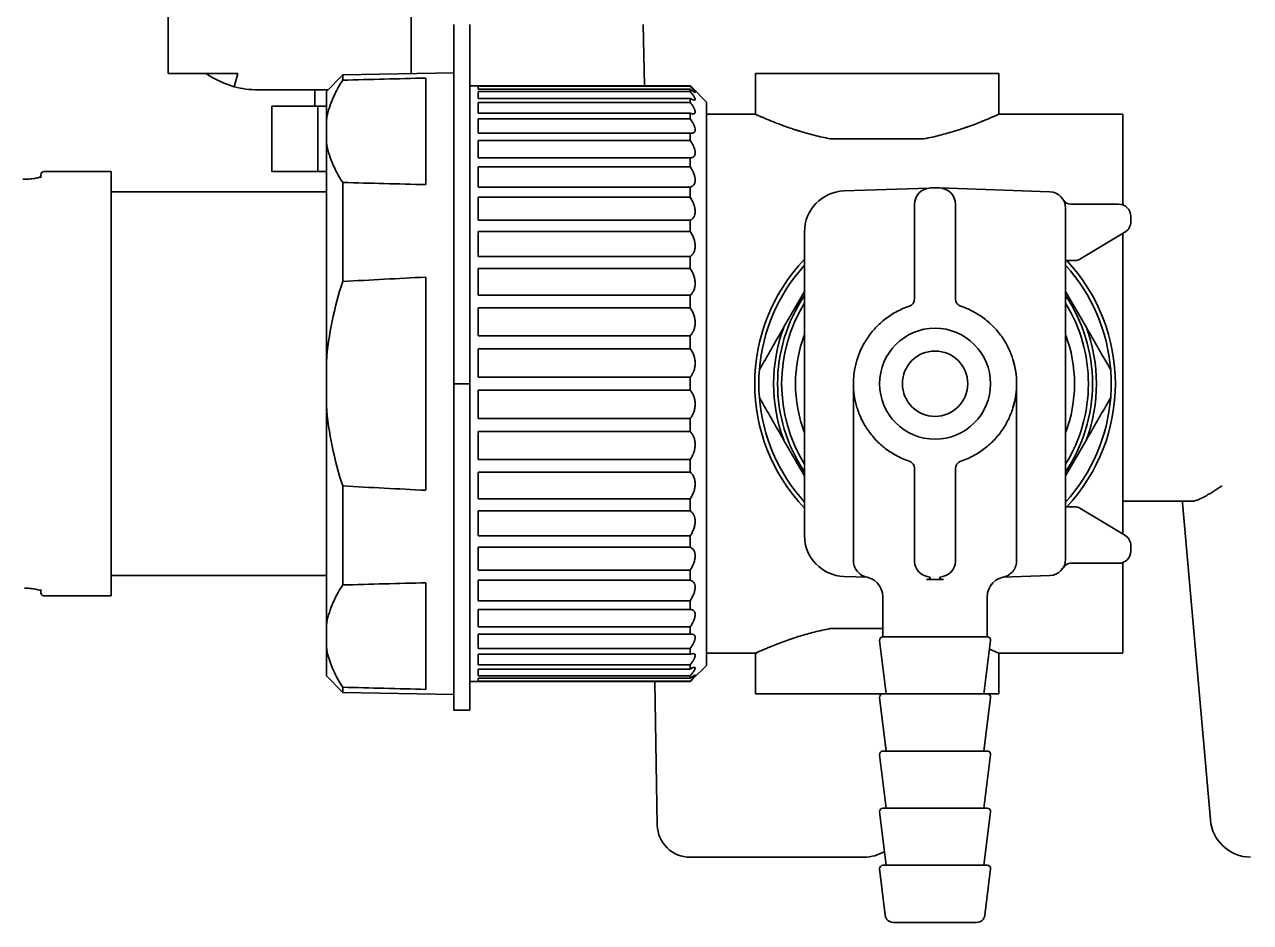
# Model space of a CAD drawing. Extents: x 5819 to 10669, y -850 to 3886.
# Drawn here: x 9526.7 to 9601.8, y 1308.8 to 1363.8 of the extents above; entities that cross this region are included whole.
import ezdxf

# ---------------------------------------------------------------- set-up
doc = ezdxf.new("R2010")
doc.units = 0
doc.header["$LTSCALE"] = 5
doc.layers.add('1', color=7, linetype='CONTINUOUS', true_color=0xffffff)

msp = doc.modelspace()

# ---------------------------------------------------------------- linework, layer by layer
at = {"layer": '1', "color": 7, "linetype": 'Continuous', "lineweight": 35}
for p, q in [((9535.473, 1365.326), (9535.473, 1360.826)), ((9550.373, 1360.817), (9550.373, 1364.995)), ((9552.973, 1363.826), (9552.973, 1341.826)), ((9553.973, 1363.826), (9553.973, 1341.826)), ((9564.661, 1360.075), (9564.595, 1363.826)), ((9535.473, 1360.826), (9539.746, 1360.826)), ((9539.746, 1360.826), (9539.526, 1360.02)), ((9546.173, 1360.744), (9545.173, 1359.726)), ((9552.973, 1360.862), (9546.173, 1360.744)), ((9546.173, 1360.744), (9546.173, 1360.417)), ((9571.473, 1360.826), (9586.373, 1360.826)), ((9571.473, 1360.826), (9571.473, 1358.322)), ((9586.373, 1358.322), (9586.373, 1360.826)), ((9551.273, 1360.549), (9551.273, 1354.02)), ((9554.473, 1360.076), (9553.973, 1360.076)), ((9567.473, 1360.075), (9554.473, 1360.075)), ((9554.473, 1359.864), (9554.473, 1360.047)), ((9554.473, 1360.047), (9567.473, 1360.047)), ((9567.473, 1360.047), (9567.473, 1360.075)), ((9568.473, 1359.076), (9567.61, 1359.939)), ((9540.973, 1359.826), (9545.271, 1359.826)), ((9544.473, 1359.826), (9544.473, 1358.826)), ((9545.173, 1357.953), (9545.173, 1359.726)), ((9567.473, 1359.864), (9554.473, 1359.864)), ((9554.473, 1359.303), (9554.473, 1359.725)), ((9554.473, 1359.725), (9567.473, 1359.725)), ((9567.473, 1359.303), (9554.473, 1359.303)), ((9567.473, 1359.725), (9567.473, 1359.864)), ((9567.473, 1359.054), (9567.473, 1359.303)), ((9541.823, 1358.826), (9544.648, 1358.826)), ((9541.823, 1358.826), (9541.823, 1354.826)), ((9544.648, 1358.826), (9545.173, 1358.826)), ((9544.648, 1354.826), (9544.648, 1358.826)), ((9554.473, 1358.401), (9554.473, 1359.054)), ((9554.473, 1359.054), (9567.473, 1359.054)), ((9567.473, 1358.401), (9554.473, 1358.401)), ((9567.473, 1358.049), (9567.473, 1358.401)), ((9568.473, 1359.076), (9568.473, 1324.576)), ((9545.173, 1356.616), (9545.173, 1357.953)), ((9554.473, 1357.177), (9554.473, 1358.049)), ((9554.473, 1358.049), (9567.473, 1358.049)), ((9571.482, 1358.326), (9568.473, 1358.326)), ((9593.973, 1358.326), (9586.363, 1358.326)), ((9593.973, 1352.783), (9593.973, 1358.326)), ((9567.473, 1357.177), (9554.473, 1357.177)), ((9567.473, 1356.727), (9567.473, 1357.177)), ((9545.173, 1343.163), (9545.173, 1356.616)), ((9554.473, 1355.654), (9554.473, 1356.727)), ((9554.473, 1356.727), (9567.473, 1356.727)), ((9581.796, 1356.826), (9576.05, 1356.826)), ((9567.473, 1355.654), (9554.473, 1355.654)), ((9567.473, 1355.116), (9567.473, 1355.654)), ((9531.973, 1354.826), (9527.873, 1354.826)), ((9531.973, 1328.826), (9531.973, 1354.826)), ((9544.648, 1354.826), (9541.823, 1354.826)), ((9545.173, 1354.826), (9544.648, 1354.826)), ((9554.473, 1353.862), (9554.473, 1355.116)), ((9554.473, 1355.116), (9567.473, 1355.116)), ((9527.673, 1354.626), (9527.673, 1354.427)), ((9546.173, 1354.152), (9546.173, 1348.091)), ((9545.173, 1353.576), (9531.973, 1353.576)), ((9567.473, 1353.862), (9554.473, 1353.862)), ((9554.473, 1351.836), (9554.473, 1353.246)), ((9554.473, 1353.246), (9567.473, 1353.246)), ((9567.473, 1353.246), (9567.473, 1353.862)), ((9576.886, 1353.631), (9582.088, 1353.813)), ((9582.188, 1353.816), (9582.473, 1353.826)), ((9582.473, 1353.826), (9582.758, 1353.816)), ((9582.756, 1353.816), (9589.508, 1353.58)), ((9590.473, 1352.581), (9590.473, 1351.582)), ((9590.775, 1352.826), (9593.723, 1352.826)), ((9567.473, 1351.836), (9554.473, 1351.836)), ((9567.473, 1351.154), (9567.473, 1351.836)), ((9594.473, 1352.076), (9594.473, 1351.751)), ((9554.473, 1349.615), (9554.473, 1351.154)), ((9554.473, 1351.154), (9567.473, 1351.154)), ((9574.473, 1332.52), (9574.473, 1351.133)), ((9590.473, 1351.582), (9590.473, 1332.071)), ((9594.109, 1351.108), (9591.342, 1349.447)), ((9593.973, 1332.626), (9593.973, 1351.026)), ((9581.223, 1347.04), (9581.223, 1350.318)), ((9583.723, 1350.318), (9583.723, 1347.04)), ((9567.473, 1349.615), (9554.473, 1349.615)), ((9567.473, 1348.88), (9567.473, 1349.615)), ((9590.62, 1349.376), (9590.473, 1349.376)), ((9591.084, 1349.376), (9590.62, 1349.376)), ((9554.473, 1347.242), (9554.473, 1348.88)), ((9554.473, 1348.88), (9567.473, 1348.88)), ((9551.273, 1348.355), (9551.273, 1335.297)), ((9567.473, 1347.242), (9554.473, 1347.242)), ((9567.473, 1346.469), (9567.473, 1347.242)), ((9574.473, 1347.47), (9573.196, 1345.259)), ((9591.749, 1345.259), (9590.473, 1347.47)), ((9554.473, 1344.764), (9554.473, 1346.469)), ((9554.473, 1346.469), (9567.473, 1346.469)), ((9567.473, 1344.764), (9554.473, 1344.764)), ((9567.473, 1343.967), (9567.473, 1344.764)), ((9554.473, 1342.228), (9554.473, 1343.967)), ((9554.473, 1343.967), (9567.473, 1343.967)), ((9545.173, 1340.489), (9545.173, 1343.163)), ((9567.473, 1342.228), (9554.473, 1342.228)), ((9567.473, 1341.424), (9567.473, 1342.228)), ((9552.973, 1321.826), (9552.973, 1341.826)), ((9552.973, 1341.826), (9553.973, 1341.826)), ((9553.973, 1341.826), (9553.973, 1321.826)), ((9554.473, 1339.685), (9554.473, 1341.424)), ((9554.473, 1341.424), (9567.473, 1341.424)), ((9577.473, 1341.826), (9577.473, 1330.854)), ((9587.473, 1330.84), (9587.473, 1341.846)), ((9545.173, 1327.036), (9545.173, 1340.489)), ((9567.473, 1339.685), (9554.473, 1339.685)), ((9567.473, 1338.889), (9567.473, 1339.685)), ((9554.473, 1337.184), (9554.473, 1338.889)), ((9554.473, 1338.889), (9567.473, 1338.889)), ((9573.196, 1338.393), (9574.473, 1336.183)), ((9590.473, 1336.183), (9591.749, 1338.393)), ((9567.473, 1337.184), (9554.473, 1337.184)), ((9567.473, 1336.41), (9567.473, 1337.184)), ((9581.223, 1333.334), (9581.223, 1336.612)), ((9583.723, 1336.612), (9583.723, 1333.334)), ((9554.473, 1334.772), (9554.473, 1336.41)), ((9554.473, 1336.41), (9567.473, 1336.41)), ((9546.173, 1335.561), (9546.173, 1329.5)), ((9567.473, 1334.772), (9554.473, 1334.772)), ((9567.473, 1334.038), (9567.473, 1334.772)), ((9598.176, 1334.622), (9593.973, 1334.622)), ((9597.64, 1334.622), (9597.648, 1334.535)), ((9597.648, 1334.535), (9599.348, 1315.108)), ((9554.473, 1332.499), (9554.473, 1334.038)), ((9554.473, 1334.038), (9567.473, 1334.038)), ((9590.473, 1334.276), (9590.62, 1334.276)), ((9590.62, 1334.276), (9591.084, 1334.276)), ((9591.342, 1334.205), (9594.109, 1332.545)), ((9567.473, 1332.499), (9554.473, 1332.499)), ((9567.473, 1331.816), (9567.473, 1332.499)), ((9554.473, 1330.406), (9554.473, 1331.816)), ((9554.473, 1331.816), (9567.473, 1331.816)), ((9590.473, 1332.071), (9590.473, 1331.071)), ((9594.473, 1331.901), (9594.473, 1331.576)), ((9593.723, 1330.826), (9590.775, 1330.826)), ((9593.973, 1325.326), (9593.973, 1330.869)), ((9531.973, 1330.076), (9545.173, 1330.076)), ((9567.473, 1330.406), (9554.473, 1330.406)), ((9567.473, 1329.79), (9567.473, 1330.406)), ((9578.342, 1329.97), (9576.886, 1330.021)), ((9581.999, 1329.843), (9581.957, 1329.844)), ((9582.473, 1329.826), (9581.999, 1329.843)), ((9582.947, 1329.843), (9582.473, 1329.826)), ((9582.989, 1329.844), (9582.947, 1329.843)), ((9589.508, 1330.072), (9586.603, 1329.97)), ((9527.673, 1329.026), (9527.673, 1329.225)), ((9551.273, 1329.632), (9551.273, 1323.103)), ((9554.473, 1328.536), (9554.473, 1329.79)), ((9554.473, 1329.79), (9567.473, 1329.79)), ((9527.873, 1328.826), (9531.973, 1328.826)), ((9567.473, 1328.536), (9554.473, 1328.536)), ((9567.473, 1327.998), (9567.473, 1328.536)), ((9579.273, 1328.762), (9579.273, 1326.326)), ((9585.673, 1326.326), (9585.673, 1328.762)), ((9554.473, 1326.925), (9554.473, 1327.998)), ((9554.473, 1327.998), (9567.473, 1327.998)), ((9545.173, 1325.699), (9545.173, 1327.036)), ((9567.473, 1326.925), (9554.473, 1326.925)), ((9567.473, 1326.475), (9567.473, 1326.925)), ((9554.473, 1325.603), (9554.473, 1326.475)), ((9554.473, 1326.475), (9567.473, 1326.475)), ((9576.05, 1326.826), (9579.273, 1326.826)), ((9579.074, 1326.102), (9579.473, 1322.826)), ((9582.473, 1326.326), (9579.273, 1326.326)), ((9585.673, 1326.326), (9582.473, 1326.326)), ((9585.473, 1322.826), (9585.871, 1326.102)), ((9545.173, 1323.926), (9545.173, 1325.699)), ((9567.473, 1325.603), (9554.473, 1325.603)), ((9567.473, 1325.251), (9567.473, 1325.603)), ((9571.473, 1325.369), (9571.473, 1322.826)), ((9586.373, 1322.826), (9586.373, 1325.33)), ((9554.473, 1324.598), (9554.473, 1325.251)), ((9554.473, 1325.251), (9567.473, 1325.251)), ((9567.473, 1324.598), (9554.473, 1324.598)), ((9567.473, 1324.349), (9567.473, 1324.598)), ((9567.616, 1323.719), (9568.473, 1324.576)), ((9568.473, 1325.326), (9571.569, 1325.326)), ((9586.363, 1325.326), (9593.973, 1325.326)), ((9545.173, 1323.926), (9546.173, 1322.909)), ((9554.473, 1323.928), (9554.473, 1324.349)), ((9554.473, 1324.349), (9567.473, 1324.349)), ((9567.473, 1323.928), (9554.473, 1323.928)), ((9567.473, 1323.788), (9567.473, 1323.928)), ((9546.173, 1322.909), (9546.173, 1323.235)), ((9553.973, 1323.576), (9554.473, 1323.576)), ((9554.473, 1323.606), (9554.473, 1323.788)), ((9554.473, 1323.788), (9567.473, 1323.788)), ((9567.473, 1323.606), (9554.473, 1323.606)), ((9554.473, 1323.578), (9567.473, 1323.578)), ((9565.451, 1314.791), (9565.298, 1323.577)), ((9567.473, 1323.578), (9567.473, 1323.606)), ((9546.173, 1322.909), (9552.973, 1322.79)), ((9571.473, 1322.826), (9578.923, 1322.826)), ((9578.923, 1322.826), (9579.273, 1322.826)), ((9579.074, 1322.602), (9579.473, 1319.326)), ((9585.673, 1322.826), (9579.273, 1322.826)), ((9585.473, 1319.326), (9585.871, 1322.602)), ((9585.673, 1322.826), (9586.373, 1322.826)), ((9552.973, 1321.826), (9553.973, 1321.826)), ((9585.673, 1319.326), (9579.273, 1319.326)), ((9579.074, 1319.102), (9579.473, 1315.826)), ((9585.473, 1315.826), (9585.871, 1319.102)), ((9579.074, 1315.602), (9579.473, 1312.326)), ((9585.673, 1315.826), (9579.273, 1315.826)), ((9585.473, 1312.326), (9585.871, 1315.602)), ((9567.451, 1312.826), (9578.108, 1312.826)), ((9579.074, 1312.102), (9579.419, 1309.266)), ((9585.673, 1312.326), (9579.273, 1312.326)), ((9585.526, 1309.266), (9585.871, 1312.102)), ((9579.916, 1308.826), (9585.03, 1308.826))]:
    msp.add_line(p, q, dxfattribs=at)
for radius in [3.4, 2]:
    msp.add_circle((9582.473, 1341.826), radius, dxfattribs=at)
for centre, radius, start, end in [((9540.973, 1365.326), 5.5, 234.9032, 254.74488), ((9540.973, 1365.326), 5.5, 254.74488, 270), ((9527.873, 1354.626), 0.2, 90, 180), ((9576.973, 1351.133), 2.5, 92, 180), ((9582.223, 1352.817), 1, 92.00026, 180), ((9582.723, 1352.817), 1, 0, 88), ((9589.473, 1352.581), 1, 0, 88), ((9590.775, 1353.326), 0.5, 209.78213, 270), ((9593.723, 1352.076), 0.75, 0, 90), ((9593.723, 1351.751), 0.75, 300.96376, 0), ((9582.473, 1341.826), 11.05, 136.3894, 223.61629), ((9582.473, 1341.826), 11.05, 316.89563, 43.09876), ((9591.084, 1349.876), 0.5, 270, 300.96376), ((9582.473, 1341.826), 10.8, 137.7946, 175.47437), ((9582.473, 1341.826), 10.8, 4.52563, 42.2054), ((9688.274, -1348.809), 2700.641, 92.907807, 93.016155), ((9582.473, 1341.826), 9.65, 146.00247, 213.99748), ((9582.473, 1341.826), 9.65, 0, 34.00311), ((9582.473, 1341.826), 9.4, 148.33124, 211.66873), ((9580.723, 1347.04), 0.5, 288.553, 0), ((9582.473, 1341.826), 9.4, 0, 31.67439), ((9582.473, 1341.826), 9.891, 159.69258, 200.30742), ((9582.473, 1341.826), 9.891, 339.69258, 20.30742), ((9582.473, 1341.826), 8.55, 159.3394, 200.66065), ((9582.473, 1341.826), 8.55, 0, 20.66622), ((9582.473, 1341.826), 10.8, 175.47437, 184.52563), ((9582.473, 1341.826), 5, 342.71717, 17.35029), ((9582.473, 1341.826), 10.8, 355.47437, 4.52563), ((9582.473, 1341.826), 9.65, 325.99689, 0), ((9582.473, 1341.826), 9.4, 328.32561, 0), ((9582.473, 1341.826), 8.55, 339.33378, 0), ((9582.473, 1341.826), 10.8, 184.52563, 222.2054), ((9582.473, 1341.826), 10.8, 317.7946, 355.47437), ((9584.223, 1336.612), 0.5, 108.553, 180), ((9688.274, 4032.461), 2700.641, 266.983845, 267.092193), ((9591.084, 1333.776), 0.5, 59.03624, 90), ((9576.973, 1332.52), 2.5, 180, 268), ((9593.723, 1331.901), 0.75, 0, 59.03624), ((9593.723, 1331.576), 0.75, 270, 0), ((9589.473, 1331.071), 1, 272, 0), ((9590.775, 1330.326), 0.5, 90, 150.21787), ((9527.873, 1329.026), 0.2, 180, 270), ((9579.273, 1326.126), 0.2, 90, 186.93646), ((9585.673, 1326.126), 0.2, 353.06354, 90), ((9579.273, 1322.626), 0.2, 90, 186.93646), ((9585.673, 1322.626), 0.2, 353.06354, 90), ((9579.273, 1319.126), 0.2, 90, 186.93646), ((9585.673, 1319.126), 0.2, 353.06354, 90), ((9579.273, 1315.626), 0.2, 90, 186.93646), ((9585.673, 1315.626), 0.2, 353.06354, 90), ((9601.838, 1315.326), 2.5, 185, 269.23801), ((9567.451, 1314.826), 2, 181, 270.72164), ((9578.108, 1315.326), 2.5, 270.53943, 300.3369), ((9579.273, 1312.126), 0.2, 90, 186.93646), ((9585.673, 1312.126), 0.2, 353.06354, 90), ((9579.916, 1309.326), 0.5, 186.93646, 270), ((9585.03, 1309.326), 0.5, 270, 353.06354)]:
    msp.add_arc(centre, radius, start, end, dxfattribs=at)
for centre, major_axis, ratio, start_param, end_param in [((9688.274, 11.967), (2700.641, 0), 0.5, 1.621547, 1.623438), ((9688.274, 2702.602), (2700.641, 0), 0.5, 4.659747, 4.661638), ((9582.223, 1330.942), (-1, 0), 0.9574, 0, 1.527307), ((9582.723, 1330.942), (1, 0), 0.957403, 4.755865, 6.283172), ((9578.023, 1328.762), (0.056, 1.249), 1, 4.757497, 6.295539), ((9586.923, 1328.762), (0.078, -1.248), 1, 3.110904, 4.650467), ((9688.274, -18.95), (-2700.641, 0), 0.5, 4.76314, 4.765031), ((9688.274, 2671.685), (-2700.641, 0), 0.5, 1.518154, 1.520046)]:
    msp.add_ellipse(centre, major_axis=major_axis, ratio=ratio, start_param=start_param, end_param=end_param, dxfattribs=at)
for points, knots in [([(9545.173, 1357.953), (9545.235, 1358.374), (9545.354, 1358.79), (9545.693, 1359.611), (9545.912, 1360.016), (9546.173, 1360.417)], [0, 0, 0, 0, 0.5, 0.5, 1, 1, 1, 1]), ([(9567.473, 1360.075), (9567.517, 1360.032), (9567.557, 1359.992), (9567.602, 1359.947), (9567.61, 1359.939), (9567.618, 1359.931)], [0, 0, 0, 0, 0.808637, 0.808637, 1, 1, 1, 1]), ([(9567.473, 1359.864), (9567.517, 1359.83), (9567.557, 1359.799), (9567.611, 1359.758), (9567.628, 1359.746), (9567.652, 1359.729), (9567.66, 1359.724), (9567.675, 1359.714), (9567.682, 1359.71), (9567.715, 1359.688), (9567.736, 1359.677), (9567.758, 1359.67), (9567.763, 1359.669), (9567.769, 1359.67), (9567.77, 1359.671), (9567.772, 1359.674), (9567.773, 1359.676), (9567.773, 1359.686), (9567.766, 1359.701), (9567.748, 1359.728), (9567.744, 1359.734), (9567.735, 1359.746), (9567.72, 1359.766), (9567.703, 1359.788), (9567.676, 1359.821), (9567.661, 1359.838), (9567.629, 1359.875), (9567.612, 1359.895), (9567.557, 1359.956), (9567.517, 1360), (9567.473, 1360.047)], [0, 0, 0, 0, 0.125, 0.125, 0.1875, 0.1875, 0.21875, 0.21875, 0.25, 0.25, 0.375, 0.375, 0.4375, 0.4375, 0.46875, 0.46875, 0.5, 0.5, 0.625, 0.625, 0.65625, 0.65625, 0.6875, 0.75, 0.75, 0.8125, 0.8125, 0.875, 0.875, 1, 1, 1, 1]), ([(9567.473, 1359.303), (9567.517, 1359.277), (9567.557, 1359.255), (9567.611, 1359.23), (9567.628, 1359.223), (9567.652, 1359.214), (9567.66, 1359.211), (9567.675, 1359.207), (9567.682, 1359.205), (9567.715, 1359.197), (9567.736, 1359.197), (9567.758, 1359.206), (9567.763, 1359.211), (9567.769, 1359.221), (9567.77, 1359.225), (9567.772, 1359.233), (9567.773, 1359.238), (9567.773, 1359.262), (9567.766, 1359.289), (9567.748, 1359.329), (9567.744, 1359.338), (9567.735, 1359.355), (9567.72, 1359.382), (9567.703, 1359.412), (9567.676, 1359.454), (9567.661, 1359.476), (9567.629, 1359.522), (9567.612, 1359.546), (9567.557, 1359.619), (9567.517, 1359.671), (9567.473, 1359.725)], [0, 0, 0, 0, 0.125, 0.125, 0.1875, 0.1875, 0.21875, 0.21875, 0.25, 0.25, 0.375, 0.375, 0.4375, 0.4375, 0.46875, 0.46875, 0.5, 0.5, 0.625, 0.625, 0.65625, 0.65625, 0.6875, 0.75, 0.75, 0.8125, 0.8125, 0.875, 0.875, 1, 1, 1, 1]), ([(9567.473, 1358.401), (9567.517, 1358.385), (9567.557, 1358.373), (9567.611, 1358.363), (9567.628, 1358.361), (9567.652, 1358.36), (9567.66, 1358.36), (9567.675, 1358.361), (9567.682, 1358.361), (9567.715, 1358.367), (9567.736, 1358.378), (9567.758, 1358.404), (9567.763, 1358.415), (9567.769, 1358.433), (9567.77, 1358.44), (9567.772, 1358.454), (9567.773, 1358.461), (9567.773, 1358.499), (9567.766, 1358.536), (9567.748, 1358.589), (9567.744, 1358.6), (9567.735, 1358.623), (9567.72, 1358.657), (9567.703, 1358.694), (9567.676, 1358.744), (9567.661, 1358.771), (9567.629, 1358.825), (9567.612, 1358.853), (9567.557, 1358.937), (9567.517, 1358.995), (9567.473, 1359.054)], [0, 0, 0, 0, 0.125, 0.125, 0.1875, 0.1875, 0.21875, 0.21875, 0.25, 0.25, 0.375, 0.375, 0.4375, 0.4375, 0.46875, 0.46875, 0.5, 0.5, 0.625, 0.625, 0.65625, 0.65625, 0.6875, 0.75, 0.75, 0.8125, 0.8125, 0.875, 0.875, 1, 1, 1, 1]), ([(9567.473, 1357.177), (9567.517, 1357.17), (9567.557, 1357.168), (9567.611, 1357.174), (9567.628, 1357.177), (9567.652, 1357.184), (9567.66, 1357.187), (9567.675, 1357.193), (9567.682, 1357.196), (9567.715, 1357.216), (9567.736, 1357.237), (9567.758, 1357.28), (9567.763, 1357.296), (9567.769, 1357.322), (9567.77, 1357.331), (9567.772, 1357.35), (9567.773, 1357.36), (9567.773, 1357.412), (9567.766, 1357.458), (9567.748, 1357.523), (9567.744, 1357.536), (9567.735, 1357.563), (9567.72, 1357.604), (9567.703, 1357.647), (9567.676, 1357.705), (9567.661, 1357.735), (9567.629, 1357.797), (9567.612, 1357.828), (9567.557, 1357.921), (9567.517, 1357.984), (9567.473, 1358.049)], [0, 0, 0, 0, 0.125, 0.125, 0.1875, 0.1875, 0.21875, 0.21875, 0.25, 0.25, 0.375, 0.375, 0.4375, 0.4375, 0.46875, 0.46875, 0.5, 0.5, 0.625, 0.625, 0.65625, 0.65625, 0.6875, 0.75, 0.75, 0.8125, 0.8125, 0.875, 0.875, 1, 1, 1, 1]), ([(9576.05, 1356.826), (9575.88, 1356.859), (9575.714, 1356.893), (9575.39, 1356.966), (9575.073, 1357.041), (9574.621, 1357.162), (9574.334, 1357.246), (9574.124, 1357.311), (9574.056, 1357.332), (9573.953, 1357.364), (9573.92, 1357.375), (9573.853, 1357.397), (9573.687, 1357.451), (9573.403, 1357.548), (9573.055, 1357.674), (9572.737, 1357.794), (9572.545, 1357.87), (9572.432, 1357.916), (9572.409, 1357.925), (9572.365, 1357.943), (9572.344, 1357.952), (9572.28, 1357.978), (9572.239, 1357.995), (9572.12, 1358.044), (9571.976, 1358.105), (9571.796, 1358.183), (9571.701, 1358.224), (9571.619, 1358.261), (9571.584, 1358.276), (9571.549, 1358.292), (9571.543, 1358.295), (9571.531, 1358.3), (9571.514, 1358.308), (9571.501, 1358.314), (9571.48, 1358.323), (9571.473, 1358.326), (9571.473, 1358.326), (9571.473, 1358.326)], [0, 0, 0, 0, 0.062472, 0.062472, 0.124944, 0.187415, 0.249887, 0.249887, 0.281123, 0.281123, 0.296741, 0.296741, 0.312359, 0.374831, 0.437303, 0.499774, 0.562246, 0.562246, 0.577864, 0.577864, 0.593482, 0.593482, 0.624718, 0.624718, 0.68719, 0.749662, 0.812134, 0.812134, 0.874605, 0.874605, 0.890223, 0.890223, 0.905841, 0.937077, 0.937077, 0.999549, 1, 1, 1, 1]), ([(9586.373, 1358.326), (9586.373, 1358.326), (9586.359, 1358.32), (9586.318, 1358.302), (9586.284, 1358.286), (9586.277, 1358.283), (9586.261, 1358.276), (9586.253, 1358.272), (9586.227, 1358.261), (9586.208, 1358.252), (9586.146, 1358.225), (9586.051, 1358.183), (9585.871, 1358.105), (9585.725, 1358.044), (9585.607, 1357.995), (9585.566, 1357.978), (9585.502, 1357.952), (9585.48, 1357.943), (9585.436, 1357.925), (9585.325, 1357.88), (9585.109, 1357.794), (9584.79, 1357.673), (9584.557, 1357.589), (9584.375, 1357.525), (9584.282, 1357.493), (9584.185, 1357.461), (9584.121, 1357.439), (9584.088, 1357.428), (9583.923, 1357.374), (9583.652, 1357.288), (9583.223, 1357.162), (9582.772, 1357.041), (9582.456, 1356.966), (9582.132, 1356.893), (9581.966, 1356.859), (9581.796, 1356.826)], [0, 0, 0, 0, 0.062394, 0.124901, 0.124901, 0.140528, 0.140528, 0.156155, 0.156155, 0.187408, 0.187408, 0.249915, 0.312422, 0.374929, 0.374929, 0.406183, 0.406183, 0.42181, 0.42181, 0.437436, 0.499944, 0.562451, 0.624958, 0.624958, 0.656211, 0.671838, 0.671838, 0.687465, 0.687465, 0.749972, 0.812479, 0.874986, 0.937493, 0.937493, 1, 1, 1, 1]), ([(9546.173, 1354.152), (9545.912, 1354.553), (9545.693, 1354.959), (9545.354, 1355.779), (9545.235, 1356.195), (9545.173, 1356.616)], [0, 0, 0, 0, 0.5, 0.5, 1, 1, 1, 1]), ([(9567.473, 1355.654), (9567.517, 1355.657), (9567.557, 1355.665), (9567.611, 1355.686), (9567.628, 1355.694), (9567.652, 1355.709), (9567.66, 1355.714), (9567.675, 1355.726), (9567.682, 1355.732), (9567.715, 1355.765), (9567.736, 1355.797), (9567.758, 1355.854), (9567.763, 1355.875), (9567.769, 1355.909), (9567.77, 1355.921), (9567.772, 1355.945), (9567.773, 1355.957), (9567.773, 1356.021), (9567.766, 1356.076), (9567.748, 1356.151), (9567.744, 1356.167), (9567.735, 1356.197), (9567.72, 1356.244), (9567.703, 1356.292), (9567.676, 1356.357), (9567.661, 1356.39), (9567.629, 1356.458), (9567.612, 1356.491), (9567.557, 1356.592), (9567.517, 1356.66), (9567.473, 1356.727)], [0, 0, 0, 0, 0.125, 0.125, 0.1875, 0.1875, 0.21875, 0.21875, 0.25, 0.25, 0.375, 0.375, 0.4375, 0.4375, 0.46875, 0.46875, 0.5, 0.5, 0.625, 0.625, 0.65625, 0.65625, 0.6875, 0.75, 0.75, 0.8125, 0.8125, 0.875, 0.875, 1, 1, 1, 1]), ([(9567.473, 1353.862), (9567.517, 1353.875), (9567.557, 1353.893), (9567.611, 1353.928), (9567.628, 1353.942), (9567.652, 1353.964), (9567.66, 1353.972), (9567.675, 1353.989), (9567.682, 1353.997), (9567.715, 1354.042), (9567.736, 1354.084), (9567.758, 1354.156), (9567.763, 1354.181), (9567.769, 1354.222), (9567.77, 1354.236), (9567.772, 1354.265), (9567.773, 1354.279), (9567.773, 1354.353), (9567.766, 1354.417), (9567.748, 1354.501), (9567.744, 1354.518), (9567.735, 1354.552), (9567.72, 1354.604), (9567.703, 1354.656), (9567.676, 1354.726), (9567.661, 1354.762), (9567.629, 1354.834), (9567.612, 1354.869), (9567.557, 1354.976), (9567.517, 1355.046), (9567.473, 1355.116)], [0, 0, 0, 0, 0.125, 0.125, 0.1875, 0.1875, 0.21875, 0.21875, 0.25, 0.25, 0.375, 0.375, 0.4375, 0.4375, 0.46875, 0.46875, 0.5, 0.5, 0.625, 0.625, 0.65625, 0.65625, 0.6875, 0.75, 0.75, 0.8125, 0.8125, 0.875, 0.875, 1, 1, 1, 1]), ([(9527.711, 1354.527), (9527.711, 1354.527), (9527.71, 1354.526), (9527.687, 1354.51), (9527.587, 1354.469), (9527.378, 1354.412), (9527.048, 1354.365), (9526.753, 1354.347), (9526.599, 1354.354), (9526.577, 1354.355)], [0, 0, 0, 0, 0.018111, 0.118249, 0.264032, 0.470073, 0.710482, 0.959056, 1, 1, 1, 1]), ([(9567.473, 1351.836), (9567.517, 1351.858), (9567.557, 1351.886), (9567.611, 1351.935), (9567.628, 1351.953), (9567.652, 1351.983), (9567.66, 1351.993), (9567.675, 1352.014), (9567.682, 1352.025), (9567.715, 1352.082), (9567.736, 1352.133), (9567.758, 1352.217), (9567.763, 1352.247), (9567.769, 1352.294), (9567.77, 1352.31), (9567.772, 1352.343), (9567.773, 1352.359), (9567.773, 1352.442), (9567.766, 1352.512), (9567.748, 1352.603), (9567.744, 1352.622), (9567.735, 1352.659), (9567.72, 1352.714), (9567.703, 1352.77), (9567.676, 1352.844), (9567.661, 1352.882), (9567.629, 1352.957), (9567.612, 1352.994), (9567.557, 1353.103), (9567.517, 1353.175), (9567.473, 1353.246)], [0, 0, 0, 0, 0.125, 0.125, 0.1875, 0.1875, 0.21875, 0.21875, 0.25, 0.25, 0.375, 0.375, 0.4375, 0.4375, 0.46875, 0.46875, 0.5, 0.5, 0.625, 0.625, 0.65625, 0.65625, 0.6875, 0.75, 0.75, 0.8125, 0.8125, 0.875, 0.875, 1, 1, 1, 1]), ([(9581.223, 1350.318), (9581.223, 1350.509), (9581.223, 1350.889), (9581.223, 1351.427), (9581.223, 1351.906), (9581.223, 1352.297), (9581.223, 1352.587), (9581.223, 1352.773), (9581.223, 1352.817), (9581.223, 1352.817)], [0, 0, 0, 0, 0.146168, 0.289853, 0.434024, 0.577627, 0.714047, 0.851827, 1, 1, 1, 1]), ([(9583.723, 1352.817), (9583.723, 1352.817), (9583.723, 1352.772), (9583.723, 1352.575), (9583.723, 1352.261), (9583.723, 1351.855), (9583.723, 1351.389), (9583.723, 1350.875), (9583.723, 1350.509), (9583.723, 1350.318)], [0, 0, 0, 0, 0.148263, 0.293914, 0.439938, 0.585587, 0.720883, 0.853972, 1, 1, 1, 1]), ([(9590.466, 1352.935), (9590.456, 1352.942), (9590.429, 1352.962), (9590.395, 1352.999), (9590.369, 1353.034), (9590.355, 1353.054), (9590.35, 1353.062), (9590.348, 1353.065), (9590.346, 1353.068), (9590.345, 1353.07), (9590.345, 1353.071), (9590.345, 1353.071)], [0, 0, 0, 0, 0.157522, 0.457845, 0.663802, 0.746182, 0.786336, 0.817882, 0.862361, 0.947588, 1, 1, 1, 1]), ([(9567.473, 1349.615), (9567.517, 1349.646), (9567.557, 1349.683), (9567.611, 1349.746), (9567.628, 1349.768), (9567.652, 1349.804), (9567.66, 1349.816), (9567.675, 1349.842), (9567.682, 1349.855), (9567.715, 1349.922), (9567.736, 1349.981), (9567.758, 1350.077), (9567.763, 1350.11), (9567.769, 1350.162), (9567.77, 1350.18), (9567.772, 1350.216), (9567.773, 1350.234), (9567.773, 1350.324), (9567.766, 1350.4), (9567.748, 1350.496), (9567.744, 1350.516), (9567.735, 1350.555), (9567.72, 1350.613), (9567.703, 1350.671), (9567.676, 1350.748), (9567.661, 1350.786), (9567.629, 1350.863), (9567.612, 1350.901), (9567.557, 1351.012), (9567.517, 1351.084), (9567.473, 1351.154)], [0, 0, 0, 0, 0.125, 0.125, 0.1875, 0.1875, 0.21875, 0.21875, 0.25, 0.25, 0.375, 0.375, 0.4375, 0.4375, 0.46875, 0.46875, 0.5, 0.5, 0.625, 0.625, 0.65625, 0.65625, 0.6875, 0.75, 0.75, 0.8125, 0.8125, 0.875, 0.875, 1, 1, 1, 1]), ([(9567.473, 1347.242), (9567.517, 1347.282), (9567.557, 1347.326), (9567.611, 1347.402), (9567.628, 1347.428), (9567.652, 1347.47), (9567.66, 1347.484), (9567.675, 1347.513), (9567.682, 1347.528), (9567.715, 1347.605), (9567.736, 1347.67), (9567.758, 1347.775), (9567.763, 1347.812), (9567.769, 1347.868), (9567.77, 1347.887), (9567.772, 1347.926), (9567.773, 1347.945), (9567.773, 1348.041), (9567.766, 1348.12), (9567.748, 1348.221), (9567.744, 1348.241), (9567.735, 1348.281), (9567.72, 1348.341), (9567.703, 1348.4), (9567.676, 1348.478), (9567.661, 1348.517), (9567.629, 1348.593), (9567.612, 1348.631), (9567.557, 1348.741), (9567.517, 1348.812), (9567.473, 1348.88)], [0, 0, 0, 0, 0.125, 0.125, 0.1875, 0.1875, 0.21875, 0.21875, 0.25, 0.25, 0.375, 0.375, 0.4375, 0.4375, 0.46875, 0.46875, 0.5, 0.5, 0.625, 0.625, 0.65625, 0.65625, 0.6875, 0.75, 0.75, 0.8125, 0.8125, 0.875, 0.875, 1, 1, 1, 1]), ([(9545.173, 1343.163), (9545.235, 1344.006), (9545.354, 1344.837), (9545.693, 1346.478), (9545.912, 1347.289), (9546.173, 1348.091)], [0, 0, 0, 0, 0.5, 0.5, 1, 1, 1, 1]), ([(9567.473, 1344.764), (9567.517, 1344.811), (9567.557, 1344.863), (9567.611, 1344.949), (9567.628, 1344.979), (9567.652, 1345.026), (9567.66, 1345.042), (9567.675, 1345.074), (9567.682, 1345.091), (9567.715, 1345.175), (9567.736, 1345.246), (9567.758, 1345.358), (9567.763, 1345.397), (9567.769, 1345.456), (9567.77, 1345.477), (9567.772, 1345.517), (9567.773, 1345.537), (9567.773, 1345.637), (9567.766, 1345.718), (9567.748, 1345.82), (9567.744, 1345.841), (9567.735, 1345.881), (9567.72, 1345.942), (9567.703, 1346.001), (9567.676, 1346.078), (9567.661, 1346.117), (9567.629, 1346.192), (9567.612, 1346.229), (9567.557, 1346.336), (9567.517, 1346.404), (9567.473, 1346.469)], [0, 0, 0, 0, 0.125, 0.125, 0.1875, 0.1875, 0.21875, 0.21875, 0.25, 0.25, 0.375, 0.375, 0.4375, 0.4375, 0.46875, 0.46875, 0.5, 0.5, 0.625, 0.625, 0.65625, 0.65625, 0.6875, 0.75, 0.75, 0.8125, 0.8125, 0.875, 0.875, 1, 1, 1, 1]), ([(9580.882, 1337.086), (9580.598, 1337.181), (9580.328, 1337.3), (9579.82, 1337.578), (9579.583, 1337.736), (9579.145, 1338.084), (9578.945, 1338.273), (9578.584, 1338.672), (9578.423, 1338.883), (9578.14, 1339.318), (9578.018, 1339.542), (9577.813, 1339.997), (9577.729, 1340.227), (9577.598, 1340.687), (9577.551, 1340.918), (9577.488, 1341.372), (9577.473, 1341.597), (9577.473, 1341.83), (9577.473, 1341.843), (9577.473, 1341.871), (9577.473, 1341.913), (9577.476, 1342.01), (9577.48, 1342.094), (9577.491, 1342.262), (9577.502, 1342.376), (9577.548, 1342.718), (9577.595, 1342.949), (9577.725, 1343.411), (9577.808, 1343.643), (9578.013, 1344.099), (9578.134, 1344.325), (9578.417, 1344.762), (9578.578, 1344.973), (9578.94, 1345.375), (9579.141, 1345.564), (9579.579, 1345.913), (9579.817, 1346.072), (9580.326, 1346.351), (9580.597, 1346.471), (9580.882, 1346.566)], [0, 0, 0, 0, 0.0625, 0.0625, 0.125, 0.125, 0.1875, 0.1875, 0.25, 0.25, 0.3125, 0.3125, 0.375, 0.375, 0.4375, 0.4375, 0.5, 0.5, 0.503906, 0.503906, 0.507812, 0.515625, 0.53125, 0.53125, 0.5625, 0.5625, 0.625, 0.625, 0.6875, 0.6875, 0.75, 0.75, 0.8125, 0.8125, 0.875, 0.875, 0.9375, 0.9375, 1, 1, 1, 1]), ([(9583.723, 1347.04), (9583.723, 1346.988), (9583.731, 1346.936), (9583.763, 1346.837), (9583.787, 1346.791), (9583.847, 1346.706), (9583.884, 1346.669), (9583.968, 1346.607), (9584.015, 1346.583), (9584.064, 1346.566)], [0, 0, 0, 0, 0.25, 0.25, 0.5, 0.5, 0.75, 0.75, 1, 1, 1, 1]), ([(9584.064, 1346.566), (9584.346, 1346.472), (9584.615, 1346.353), (9585.119, 1346.078), (9585.355, 1345.921), (9585.791, 1345.577), (9585.99, 1345.39), (9586.351, 1344.994), (9586.511, 1344.785), (9586.794, 1344.354), (9586.916, 1344.132), (9587.122, 1343.682), (9587.207, 1343.454), (9587.34, 1342.997), (9587.388, 1342.769), (9587.454, 1342.318), (9587.47, 1342.095), (9587.473, 1341.876), (9587.473, 1341.874), (9587.473, 1341.871), (9587.473, 1341.866), (9587.473, 1341.853), (9587.473, 1341.829), (9587.473, 1341.78), (9587.471, 1341.682), (9587.468, 1341.598), (9587.458, 1341.428), (9587.448, 1341.314), (9587.404, 1340.969), (9587.359, 1340.736), (9587.23, 1340.269), (9587.148, 1340.036), (9586.945, 1339.575), (9586.823, 1339.348), (9586.54, 1338.907), (9586.379, 1338.693), (9586.016, 1338.288), (9585.815, 1338.096), (9585.374, 1337.744), (9585.135, 1337.584), (9584.623, 1337.303), (9584.35, 1337.182), (9584.064, 1337.086)], [0, 0, 0, 0, 0.0625, 0.0625, 0.125, 0.125, 0.1875, 0.1875, 0.25, 0.25, 0.3125, 0.3125, 0.375, 0.375, 0.4375, 0.4375, 0.5, 0.5, 0.500488, 0.500488, 0.500977, 0.501953, 0.503906, 0.507812, 0.515625, 0.53125, 0.53125, 0.5625, 0.5625, 0.625, 0.625, 0.6875, 0.6875, 0.75, 0.75, 0.8125, 0.8125, 0.875, 0.875, 0.9375, 0.9375, 1, 1, 1, 1]), ([(9571.707, 1342.678), (9571.952, 1343.103), (9572.198, 1343.53), (9572.695, 1344.39), (9572.945, 1344.823), (9573.196, 1345.259)], [0, 0, 0, 0, 0.5, 0.5, 1, 1, 1, 1]), ([(9591.749, 1345.259), (9592.001, 1344.823), (9592.251, 1344.39), (9592.747, 1343.53), (9592.994, 1343.103), (9593.239, 1342.678)], [0, 0, 0, 0, 0.5, 0.5, 1, 1, 1, 1]), ([(9577.681, 1343.254), (9577.729, 1343.415), (9577.785, 1343.573), (9577.89, 1343.827), (9577.934, 1343.926), (9578.029, 1344.121), (9578.08, 1344.217), (9578.135, 1344.312)], [0, 0, 0, 0, 0.436142, 0.436142, 0.718071, 0.718071, 1, 1, 1, 1]), ([(9567.473, 1342.228), (9567.517, 1342.283), (9567.557, 1342.341), (9567.611, 1342.436), (9567.628, 1342.468), (9567.652, 1342.519), (9567.66, 1342.537), (9567.675, 1342.572), (9567.682, 1342.59), (9567.715, 1342.68), (9567.736, 1342.755), (9567.758, 1342.873), (9567.763, 1342.913), (9567.769, 1342.974), (9567.77, 1342.995), (9567.772, 1343.036), (9567.773, 1343.056), (9567.773, 1343.159), (9567.766, 1343.241), (9567.748, 1343.343), (9567.744, 1343.363), (9567.735, 1343.403), (9567.72, 1343.463), (9567.703, 1343.52), (9567.676, 1343.596), (9567.661, 1343.633), (9567.629, 1343.706), (9567.612, 1343.741), (9567.557, 1343.843), (9567.517, 1343.907), (9567.473, 1343.967)], [0, 0, 0, 0, 0.125, 0.125, 0.1875, 0.1875, 0.21875, 0.21875, 0.25, 0.25, 0.375, 0.375, 0.4375, 0.4375, 0.46875, 0.46875, 0.5, 0.5, 0.625, 0.625, 0.65625, 0.65625, 0.6875, 0.75, 0.75, 0.8125, 0.8125, 0.875, 0.875, 1, 1, 1, 1]), ([(9567.473, 1339.685), (9567.517, 1339.745), (9567.557, 1339.809), (9567.611, 1339.911), (9567.628, 1339.945), (9567.652, 1339.999), (9567.66, 1340.018), (9567.675, 1340.055), (9567.682, 1340.074), (9567.715, 1340.168), (9567.736, 1340.246), (9567.758, 1340.366), (9567.763, 1340.407), (9567.769, 1340.469), (9567.77, 1340.49), (9567.772, 1340.531), (9567.773, 1340.552), (9567.773, 1340.655), (9567.766, 1340.735), (9567.748, 1340.835), (9567.744, 1340.855), (9567.735, 1340.894), (9567.72, 1340.952), (9567.703, 1341.007), (9567.676, 1341.079), (9567.661, 1341.114), (9567.629, 1341.183), (9567.612, 1341.216), (9567.557, 1341.311), (9567.517, 1341.369), (9567.473, 1341.424)], [0, 0, 0, 0, 0.125, 0.125, 0.1875, 0.1875, 0.21875, 0.21875, 0.25, 0.25, 0.375, 0.375, 0.4375, 0.4375, 0.46875, 0.46875, 0.5, 0.5, 0.625, 0.625, 0.65625, 0.65625, 0.6875, 0.75, 0.75, 0.8125, 0.8125, 0.875, 0.875, 1, 1, 1, 1]), ([(9546.173, 1335.561), (9545.912, 1336.363), (9545.693, 1337.174), (9545.354, 1338.816), (9545.235, 1339.647), (9545.173, 1340.489)], [0, 0, 0, 0, 0.5, 0.5, 1, 1, 1, 1]), ([(9573.196, 1338.393), (9572.945, 1338.829), (9572.695, 1339.262), (9572.198, 1340.122), (9571.952, 1340.549), (9571.707, 1340.974)], [0, 0, 0, 0, 0.5, 0.5, 1, 1, 1, 1]), ([(9593.239, 1340.974), (9592.994, 1340.549), (9592.747, 1340.122), (9592.251, 1339.262), (9592.001, 1338.829), (9591.749, 1338.393)], [0, 0, 0, 0, 0.5, 0.5, 1, 1, 1, 1]), ([(9578.135, 1339.34), (9578.108, 1339.388), (9578.081, 1339.435), (9578.03, 1339.532), (9578.005, 1339.58), (9577.948, 1339.697), (9577.916, 1339.766), (9577.886, 1339.835)], [0, 0, 0, 0, 0.293816, 0.293816, 0.587633, 0.587633, 1, 1, 1, 1]), ([(9567.473, 1337.184), (9567.517, 1337.248), (9567.557, 1337.316), (9567.611, 1337.423), (9567.628, 1337.459), (9567.652, 1337.515), (9567.66, 1337.534), (9567.675, 1337.573), (9567.682, 1337.592), (9567.715, 1337.689), (9567.736, 1337.768), (9567.758, 1337.889), (9567.763, 1337.929), (9567.769, 1337.991), (9567.77, 1338.012), (9567.772, 1338.052), (9567.773, 1338.073), (9567.773, 1338.173), (9567.766, 1338.252), (9567.748, 1338.347), (9567.744, 1338.366), (9567.735, 1338.403), (9567.72, 1338.458), (9567.703, 1338.51), (9567.676, 1338.577), (9567.661, 1338.61), (9567.629, 1338.672), (9567.612, 1338.702), (9567.557, 1338.789), (9567.517, 1338.841), (9567.473, 1338.889)], [0, 0, 0, 0, 0.125, 0.125, 0.1875, 0.1875, 0.21875, 0.21875, 0.25, 0.25, 0.375, 0.375, 0.4375, 0.4375, 0.46875, 0.46875, 0.5, 0.5, 0.625, 0.625, 0.65625, 0.65625, 0.6875, 0.75, 0.75, 0.8125, 0.8125, 0.875, 0.875, 1, 1, 1, 1]), ([(9581.223, 1336.612), (9581.223, 1336.664), (9581.215, 1336.716), (9581.183, 1336.815), (9581.159, 1336.862), (9581.098, 1336.946), (9581.062, 1336.983), (9580.978, 1337.045), (9580.931, 1337.069), (9580.882, 1337.086)], [0, 0, 0, 0, 0.25, 0.25, 0.5, 0.5, 0.75, 0.75, 1, 1, 1, 1]), ([(9567.473, 1334.772), (9567.517, 1334.84), (9567.557, 1334.911), (9567.611, 1335.021), (9567.628, 1335.058), (9567.652, 1335.115), (9567.66, 1335.134), (9567.675, 1335.173), (9567.682, 1335.192), (9567.715, 1335.29), (9567.736, 1335.369), (9567.758, 1335.488), (9567.763, 1335.527), (9567.769, 1335.587), (9567.77, 1335.607), (9567.772, 1335.647), (9567.773, 1335.666), (9567.773, 1335.763), (9567.766, 1335.837), (9567.748, 1335.926), (9567.744, 1335.944), (9567.735, 1335.978), (9567.72, 1336.029), (9567.703, 1336.077), (9567.676, 1336.138), (9567.661, 1336.167), (9567.629, 1336.224), (9567.612, 1336.25), (9567.557, 1336.326), (9567.517, 1336.37), (9567.473, 1336.41)], [0, 0, 0, 0, 0.125, 0.125, 0.1875, 0.1875, 0.21875, 0.21875, 0.25, 0.25, 0.375, 0.375, 0.4375, 0.4375, 0.46875, 0.46875, 0.5, 0.5, 0.625, 0.625, 0.65625, 0.65625, 0.6875, 0.75, 0.75, 0.8125, 0.8125, 0.875, 0.875, 1, 1, 1, 1]), ([(9598.176, 1334.622), (9598.207, 1334.622), (9598.24, 1334.625), (9598.29, 1334.632), (9598.307, 1334.634), (9598.341, 1334.641), (9598.358, 1334.645), (9598.446, 1334.665), (9598.518, 1334.689), (9598.63, 1334.733), (9598.668, 1334.749), (9598.745, 1334.783), (9598.784, 1334.801), (9598.901, 1334.859), (9598.98, 1334.9), (9599.14, 1334.99), (9599.221, 1335.037), (9599.345, 1335.112), (9599.387, 1335.137), (9599.47, 1335.189), (9599.511, 1335.215), (9599.636, 1335.294), (9599.719, 1335.348), (9599.845, 1335.431), (9599.887, 1335.458), (9599.95, 1335.5), (9599.982, 1335.521), (9600.013, 1335.542), (9600.034, 1335.556), (9600.045, 1335.563), (9600.055, 1335.57)], [0, 0, 0, 0, 0.0625, 0.0625, 0.09375, 0.09375, 0.125, 0.125, 0.25, 0.25, 0.3125, 0.3125, 0.375, 0.375, 0.5, 0.5, 0.625, 0.625, 0.6875, 0.6875, 0.75, 0.75, 0.875, 0.875, 0.9375, 0.9375, 0.96875, 0.984375, 0.984375, 1, 1, 1, 1]), ([(9567.473, 1332.499), (9567.517, 1332.568), (9567.557, 1332.64), (9567.611, 1332.751), (9567.628, 1332.788), (9567.652, 1332.845), (9567.66, 1332.864), (9567.675, 1332.903), (9567.682, 1332.922), (9567.715, 1333.018), (9567.736, 1333.095), (9567.758, 1333.21), (9567.763, 1333.248), (9567.769, 1333.305), (9567.77, 1333.324), (9567.772, 1333.361), (9567.773, 1333.38), (9567.773, 1333.47), (9567.766, 1333.539), (9567.748, 1333.621), (9567.744, 1333.637), (9567.735, 1333.668), (9567.72, 1333.714), (9567.703, 1333.756), (9567.676, 1333.81), (9567.661, 1333.835), (9567.629, 1333.884), (9567.612, 1333.906), (9567.557, 1333.97), (9567.517, 1334.006), (9567.473, 1334.038)], [0, 0, 0, 0, 0.125, 0.125, 0.1875, 0.1875, 0.21875, 0.21875, 0.25, 0.25, 0.375, 0.375, 0.4375, 0.4375, 0.46875, 0.46875, 0.5, 0.5, 0.625, 0.625, 0.65625, 0.65625, 0.6875, 0.75, 0.75, 0.8125, 0.8125, 0.875, 0.875, 1, 1, 1, 1]), ([(9581.223, 1330.942), (9581.223, 1330.994), (9581.223, 1331.136), (9581.223, 1331.45), (9581.223, 1331.841), (9581.223, 1332.291), (9581.223, 1332.792), (9581.223, 1333.149), (9581.223, 1333.334)], [0, 0, 0, 0, 0.170153, 0.338815, 0.505661, 0.664621, 0.826311, 1, 1, 1, 1]), ([(9583.723, 1333.334), (9583.723, 1333.157), (9583.723, 1332.804), (9583.723, 1332.302), (9583.723, 1331.845), (9583.723, 1331.45), (9583.723, 1331.137), (9583.723, 1330.994), (9583.723, 1330.942)], [0, 0, 0, 0, 0.166853, 0.330789, 0.494535, 0.660664, 0.82941, 1, 1, 1, 1]), ([(9567.473, 1330.406), (9567.517, 1330.477), (9567.557, 1330.548), (9567.611, 1330.658), (9567.628, 1330.695), (9567.652, 1330.75), (9567.66, 1330.769), (9567.675, 1330.806), (9567.682, 1330.825), (9567.715, 1330.918), (9567.736, 1330.991), (9567.758, 1331.1), (9567.763, 1331.135), (9567.769, 1331.189), (9567.77, 1331.206), (9567.772, 1331.241), (9567.773, 1331.258), (9567.773, 1331.341), (9567.766, 1331.403), (9567.748, 1331.475), (9567.744, 1331.489), (9567.735, 1331.516), (9567.72, 1331.556), (9567.703, 1331.592), (9567.676, 1331.637), (9567.661, 1331.659), (9567.629, 1331.698), (9567.612, 1331.716), (9567.557, 1331.766), (9567.517, 1331.794), (9567.473, 1331.816)], [0, 0, 0, 0, 0.125, 0.125, 0.1875, 0.1875, 0.21875, 0.21875, 0.25, 0.25, 0.375, 0.375, 0.4375, 0.4375, 0.46875, 0.46875, 0.5, 0.5, 0.625, 0.625, 0.65625, 0.65625, 0.6875, 0.75, 0.75, 0.8125, 0.8125, 0.875, 0.875, 1, 1, 1, 1]), ([(9577.475, 1330.998), (9577.472, 1330.88), (9577.504, 1330.651), (9577.674, 1330.329), (9577.95, 1330.091), (9578.166, 1330.009), (9578.282, 1329.985)], [0, 0, 0, 0, 0.242095, 0.500006, 0.757914, 1, 1, 1, 1]), ([(9586.664, 1329.985), (9586.78, 1330.009), (9586.996, 1330.091), (9587.271, 1330.329), (9587.442, 1330.651), (9587.473, 1330.88), (9587.471, 1330.998)], [0, 0, 0, 0, 0.242094, 0.500003, 0.75791, 1, 1, 1, 1]), ([(9582.179, 1329.985), (9582.179, 1329.983), (9582.18, 1329.979), (9582.179, 1329.972), (9582.179, 1329.965), (9582.179, 1329.959), (9582.178, 1329.953), (9582.177, 1329.947), (9582.176, 1329.941), (9582.175, 1329.935), (9582.174, 1329.93), (9582.172, 1329.925), (9582.171, 1329.92), (9582.169, 1329.915), (9582.167, 1329.91), (9582.164, 1329.906), (9582.162, 1329.901), (9582.159, 1329.897), (9582.157, 1329.893), (9582.154, 1329.889), (9582.151, 1329.885), (9582.147, 1329.882), (9582.144, 1329.878), (9582.14, 1329.875), (9582.136, 1329.872), (9582.132, 1329.869), (9582.128, 1329.867), (9582.124, 1329.864), (9582.119, 1329.862), (9582.115, 1329.859), (9582.11, 1329.857), (9582.105, 1329.855), (9582.099, 1329.853), (9582.094, 1329.852), (9582.088, 1329.85), (9582.083, 1329.849), (9582.077, 1329.847), (9582.071, 1329.846), (9582.064, 1329.845), (9582.058, 1329.845), (9582.051, 1329.844), (9582.044, 1329.843), (9582.037, 1329.843), (9582.03, 1329.843), (9582.022, 1329.842), (9582.015, 1329.842), (9582.007, 1329.842), (9582.002, 1329.843), (9581.999, 1329.843)], [0, 0, 0, 0, 0.022921, 0.045768, 0.068543, 0.091246, 0.11388, 0.136445, 0.158943, 0.181375, 0.203743, 0.226048, 0.248291, 0.270475, 0.292599, 0.314667, 0.33668, 0.358638, 0.380543, 0.402397, 0.424202, 0.445959, 0.467669, 0.489334, 0.510956, 0.532536, 0.554076, 0.575577, 0.597042, 0.61847, 0.639865, 0.661228, 0.68256, 0.703863, 0.725139, 0.746389, 0.767615, 0.788819, 0.810003, 0.831167, 0.852314, 0.873445, 0.894563, 0.915668, 0.936763, 0.957848, 0.978927, 1, 1, 1, 1]), ([(9526.673, 1329.296), (9526.719, 1329.298), (9526.896, 1329.3), (9527.2, 1329.27), (9527.499, 1329.212), (9527.664, 1329.155), (9527.709, 1329.128), (9527.711, 1329.125), (9527.711, 1329.125)], [0, 0, 0, 0, 0.089897, 0.349036, 0.612704, 0.835843, 0.975178, 1, 1, 1, 1]), ([(9545.173, 1327.036), (9545.235, 1327.457), (9545.354, 1327.873), (9545.693, 1328.694), (9545.912, 1329.099), (9546.173, 1329.5)], [0, 0, 0, 0, 0.5, 0.5, 1, 1, 1, 1]), ([(9567.473, 1328.536), (9567.517, 1328.606), (9567.557, 1328.676), (9567.611, 1328.782), (9567.628, 1328.817), (9567.652, 1328.871), (9567.66, 1328.889), (9567.675, 1328.924), (9567.682, 1328.942), (9567.715, 1329.03), (9567.736, 1329.099), (9567.758, 1329.198), (9567.763, 1329.231), (9567.769, 1329.279), (9567.77, 1329.295), (9567.772, 1329.326), (9567.773, 1329.341), (9567.773, 1329.415), (9567.766, 1329.469), (9567.748, 1329.53), (9567.744, 1329.542), (9567.735, 1329.565), (9567.72, 1329.598), (9567.703, 1329.627), (9567.676, 1329.663), (9567.661, 1329.68), (9567.629, 1329.71), (9567.612, 1329.723), (9567.557, 1329.759), (9567.517, 1329.777), (9567.473, 1329.79)], [0, 0, 0, 0, 0.125, 0.125, 0.1875, 0.1875, 0.21875, 0.21875, 0.25, 0.25, 0.375, 0.375, 0.4375, 0.4375, 0.46875, 0.46875, 0.5, 0.5, 0.625, 0.625, 0.65625, 0.65625, 0.6875, 0.75, 0.75, 0.8125, 0.8125, 0.875, 0.875, 1, 1, 1, 1]), ([(9567.473, 1326.925), (9567.517, 1326.992), (9567.557, 1327.06), (9567.611, 1327.16), (9567.628, 1327.194), (9567.652, 1327.244), (9567.66, 1327.26), (9567.675, 1327.293), (9567.682, 1327.31), (9567.715, 1327.391), (9567.736, 1327.454), (9567.758, 1327.543), (9567.763, 1327.572), (9567.769, 1327.614), (9567.77, 1327.628), (9567.772, 1327.655), (9567.773, 1327.668), (9567.773, 1327.731), (9567.766, 1327.776), (9567.748, 1327.825), (9567.744, 1327.835), (9567.735, 1327.853), (9567.72, 1327.878), (9567.703, 1327.9), (9567.676, 1327.926), (9567.661, 1327.938), (9567.629, 1327.958), (9567.612, 1327.966), (9567.557, 1327.987), (9567.517, 1327.995), (9567.473, 1327.998)], [0, 0, 0, 0, 0.125, 0.125, 0.1875, 0.1875, 0.21875, 0.21875, 0.25, 0.25, 0.375, 0.375, 0.4375, 0.4375, 0.46875, 0.46875, 0.5, 0.5, 0.625, 0.625, 0.65625, 0.65625, 0.6875, 0.75, 0.75, 0.8125, 0.8125, 0.875, 0.875, 1, 1, 1, 1]), ([(9567.473, 1325.603), (9567.517, 1325.668), (9567.557, 1325.731), (9567.611, 1325.824), (9567.628, 1325.855), (9567.652, 1325.9), (9567.66, 1325.915), (9567.675, 1325.945), (9567.682, 1325.96), (9567.715, 1326.033), (9567.736, 1326.089), (9567.758, 1326.165), (9567.763, 1326.19), (9567.769, 1326.226), (9567.77, 1326.237), (9567.772, 1326.259), (9567.773, 1326.27), (9567.773, 1326.321), (9567.766, 1326.356), (9567.748, 1326.393), (9567.744, 1326.399), (9567.735, 1326.412), (9567.72, 1326.43), (9567.703, 1326.444), (9567.676, 1326.46), (9567.661, 1326.466), (9567.629, 1326.475), (9567.612, 1326.478), (9567.557, 1326.484), (9567.517, 1326.482), (9567.473, 1326.475)], [0, 0, 0, 0, 0.125, 0.125, 0.1875, 0.1875, 0.21875, 0.21875, 0.25, 0.25, 0.375, 0.375, 0.4375, 0.4375, 0.46875, 0.46875, 0.5, 0.5, 0.625, 0.625, 0.65625, 0.65625, 0.6875, 0.75, 0.75, 0.8125, 0.8125, 0.875, 0.875, 1, 1, 1, 1]), ([(9571.473, 1325.326), (9571.473, 1325.326), (9571.486, 1325.332), (9571.527, 1325.351), (9571.562, 1325.366), (9571.569, 1325.369), (9571.585, 1325.376), (9571.593, 1325.38), (9571.619, 1325.391), (9571.638, 1325.4), (9571.699, 1325.427), (9571.794, 1325.469), (9571.975, 1325.547), (9572.12, 1325.608), (9572.239, 1325.657), (9572.28, 1325.674), (9572.344, 1325.701), (9572.365, 1325.709), (9572.409, 1325.727), (9572.521, 1325.772), (9572.737, 1325.858), (9573.056, 1325.979), (9573.289, 1326.063), (9573.471, 1326.127), (9573.564, 1326.159), (9573.66, 1326.192), (9573.725, 1326.213), (9573.758, 1326.224), (9573.923, 1326.278), (9574.194, 1326.365), (9574.623, 1326.49), (9575.074, 1326.611), (9575.39, 1326.687), (9575.714, 1326.759), (9575.88, 1326.794), (9576.05, 1326.826)], [0, 0, 0, 0, 0.062339, 0.12485, 0.12485, 0.140478, 0.140478, 0.156105, 0.156105, 0.187361, 0.187361, 0.249871, 0.312382, 0.374893, 0.374893, 0.406148, 0.406148, 0.421776, 0.421776, 0.437404, 0.499914, 0.562425, 0.624936, 0.624936, 0.656191, 0.671819, 0.671819, 0.687446, 0.687446, 0.749957, 0.812468, 0.874979, 0.937489, 0.937489, 1, 1, 1, 1]), ([(9546.173, 1323.235), (9545.912, 1323.636), (9545.693, 1324.042), (9545.354, 1324.862), (9545.235, 1325.278), (9545.173, 1325.699)], [0, 0, 0, 0, 0.5, 0.5, 1, 1, 1, 1]), ([(9585.812, 1325.572), (9585.829, 1325.564), (9585.915, 1325.528), (9586.05, 1325.469), (9586.145, 1325.428), (9586.227, 1325.391), (9586.262, 1325.376), (9586.296, 1325.36), (9586.303, 1325.358), (9586.315, 1325.352), (9586.332, 1325.344), (9586.345, 1325.339), (9586.366, 1325.329), (9586.373, 1325.326), (9586.373, 1325.326), (9586.373, 1325.326)], [0, 0, 0, 0, 0.048953, 0.239059, 0.429164, 0.429164, 0.619269, 0.619269, 0.666795, 0.666795, 0.714321, 0.809374, 0.809374, 0.999479, 1, 1, 1, 1]), ([(9567.473, 1324.598), (9567.517, 1324.657), (9567.557, 1324.715), (9567.611, 1324.799), (9567.628, 1324.826), (9567.652, 1324.867), (9567.66, 1324.88), (9567.675, 1324.907), (9567.682, 1324.92), (9567.715, 1324.983), (9567.736, 1325.03), (9567.758, 1325.093), (9567.763, 1325.113), (9567.769, 1325.141), (9567.77, 1325.15), (9567.772, 1325.167), (9567.773, 1325.175), (9567.773, 1325.214), (9567.766, 1325.238), (9567.748, 1325.26), (9567.744, 1325.264), (9567.735, 1325.272), (9567.72, 1325.281), (9567.703, 1325.287), (9567.676, 1325.292), (9567.661, 1325.293), (9567.629, 1325.292), (9567.612, 1325.289), (9567.557, 1325.279), (9567.517, 1325.267), (9567.473, 1325.251)], [0, 0, 0, 0, 0.125, 0.125, 0.1875, 0.1875, 0.21875, 0.21875, 0.25, 0.25, 0.375, 0.375, 0.4375, 0.4375, 0.46875, 0.46875, 0.5, 0.5, 0.625, 0.625, 0.65625, 0.65625, 0.6875, 0.75, 0.75, 0.8125, 0.8125, 0.875, 0.875, 1, 1, 1, 1]), ([(9567.473, 1323.928), (9567.517, 1323.981), (9567.557, 1324.033), (9567.611, 1324.106), (9567.628, 1324.129), (9567.652, 1324.164), (9567.66, 1324.175), (9567.675, 1324.197), (9567.682, 1324.208), (9567.715, 1324.26), (9567.736, 1324.298), (9567.758, 1324.346), (9567.763, 1324.361), (9567.769, 1324.381), (9567.77, 1324.387), (9567.772, 1324.399), (9567.773, 1324.404), (9567.773, 1324.429), (9567.766, 1324.442), (9567.748, 1324.451), (9567.744, 1324.452), (9567.735, 1324.453), (9567.72, 1324.455), (9567.703, 1324.452), (9567.676, 1324.446), (9567.661, 1324.442), (9567.629, 1324.43), (9567.612, 1324.422), (9567.557, 1324.397), (9567.517, 1324.375), (9567.473, 1324.349)], [0, 0, 0, 0, 0.125, 0.125, 0.1875, 0.1875, 0.21875, 0.21875, 0.25, 0.25, 0.375, 0.375, 0.4375, 0.4375, 0.46875, 0.46875, 0.5, 0.5, 0.625, 0.625, 0.65625, 0.65625, 0.6875, 0.75, 0.75, 0.8125, 0.8125, 0.875, 0.875, 1, 1, 1, 1]), ([(9567.473, 1323.606), (9567.517, 1323.652), (9567.557, 1323.696), (9567.611, 1323.757), (9567.628, 1323.776), (9567.652, 1323.804), (9567.66, 1323.813), (9567.675, 1323.831), (9567.682, 1323.839), (9567.715, 1323.88), (9567.736, 1323.907), (9567.758, 1323.939), (9567.763, 1323.948), (9567.769, 1323.96), (9567.77, 1323.963), (9567.772, 1323.97), (9567.773, 1323.972), (9567.773, 1323.983), (9567.766, 1323.985), (9567.748, 1323.979), (9567.744, 1323.977), (9567.735, 1323.973), (9567.72, 1323.966), (9567.703, 1323.956), (9567.676, 1323.939), (9567.661, 1323.929), (9567.629, 1323.907), (9567.612, 1323.894), (9567.557, 1323.854), (9567.517, 1323.823), (9567.473, 1323.788)], [0, 0, 0, 0, 0.125, 0.125, 0.1875, 0.1875, 0.21875, 0.21875, 0.25, 0.25, 0.375, 0.375, 0.4375, 0.4375, 0.46875, 0.46875, 0.5, 0.5, 0.625, 0.625, 0.65625, 0.65625, 0.6875, 0.75, 0.75, 0.8125, 0.8125, 0.875, 0.875, 1, 1, 1, 1]), ([(9567.62, 1323.723), (9567.612, 1323.715), (9567.603, 1323.706), (9567.557, 1323.661), (9567.517, 1323.621), (9567.473, 1323.578)], [0, 0, 0, 0, 0.201189, 0.201189, 1, 1, 1, 1])]:
    msp.add_open_spline(points, degree=3, knots=knots, dxfattribs=at)
msp.add_open_spline([(9582.947, 1329.843), (9582.926, 1329.842), (9582.887, 1329.843), (9582.837, 1329.854), (9582.797, 1329.878), (9582.772, 1329.919), (9582.766, 1329.961), (9582.766, 1329.985)], degree=3, dxfattribs=at)

doc.saveas('drawing.dxf')
